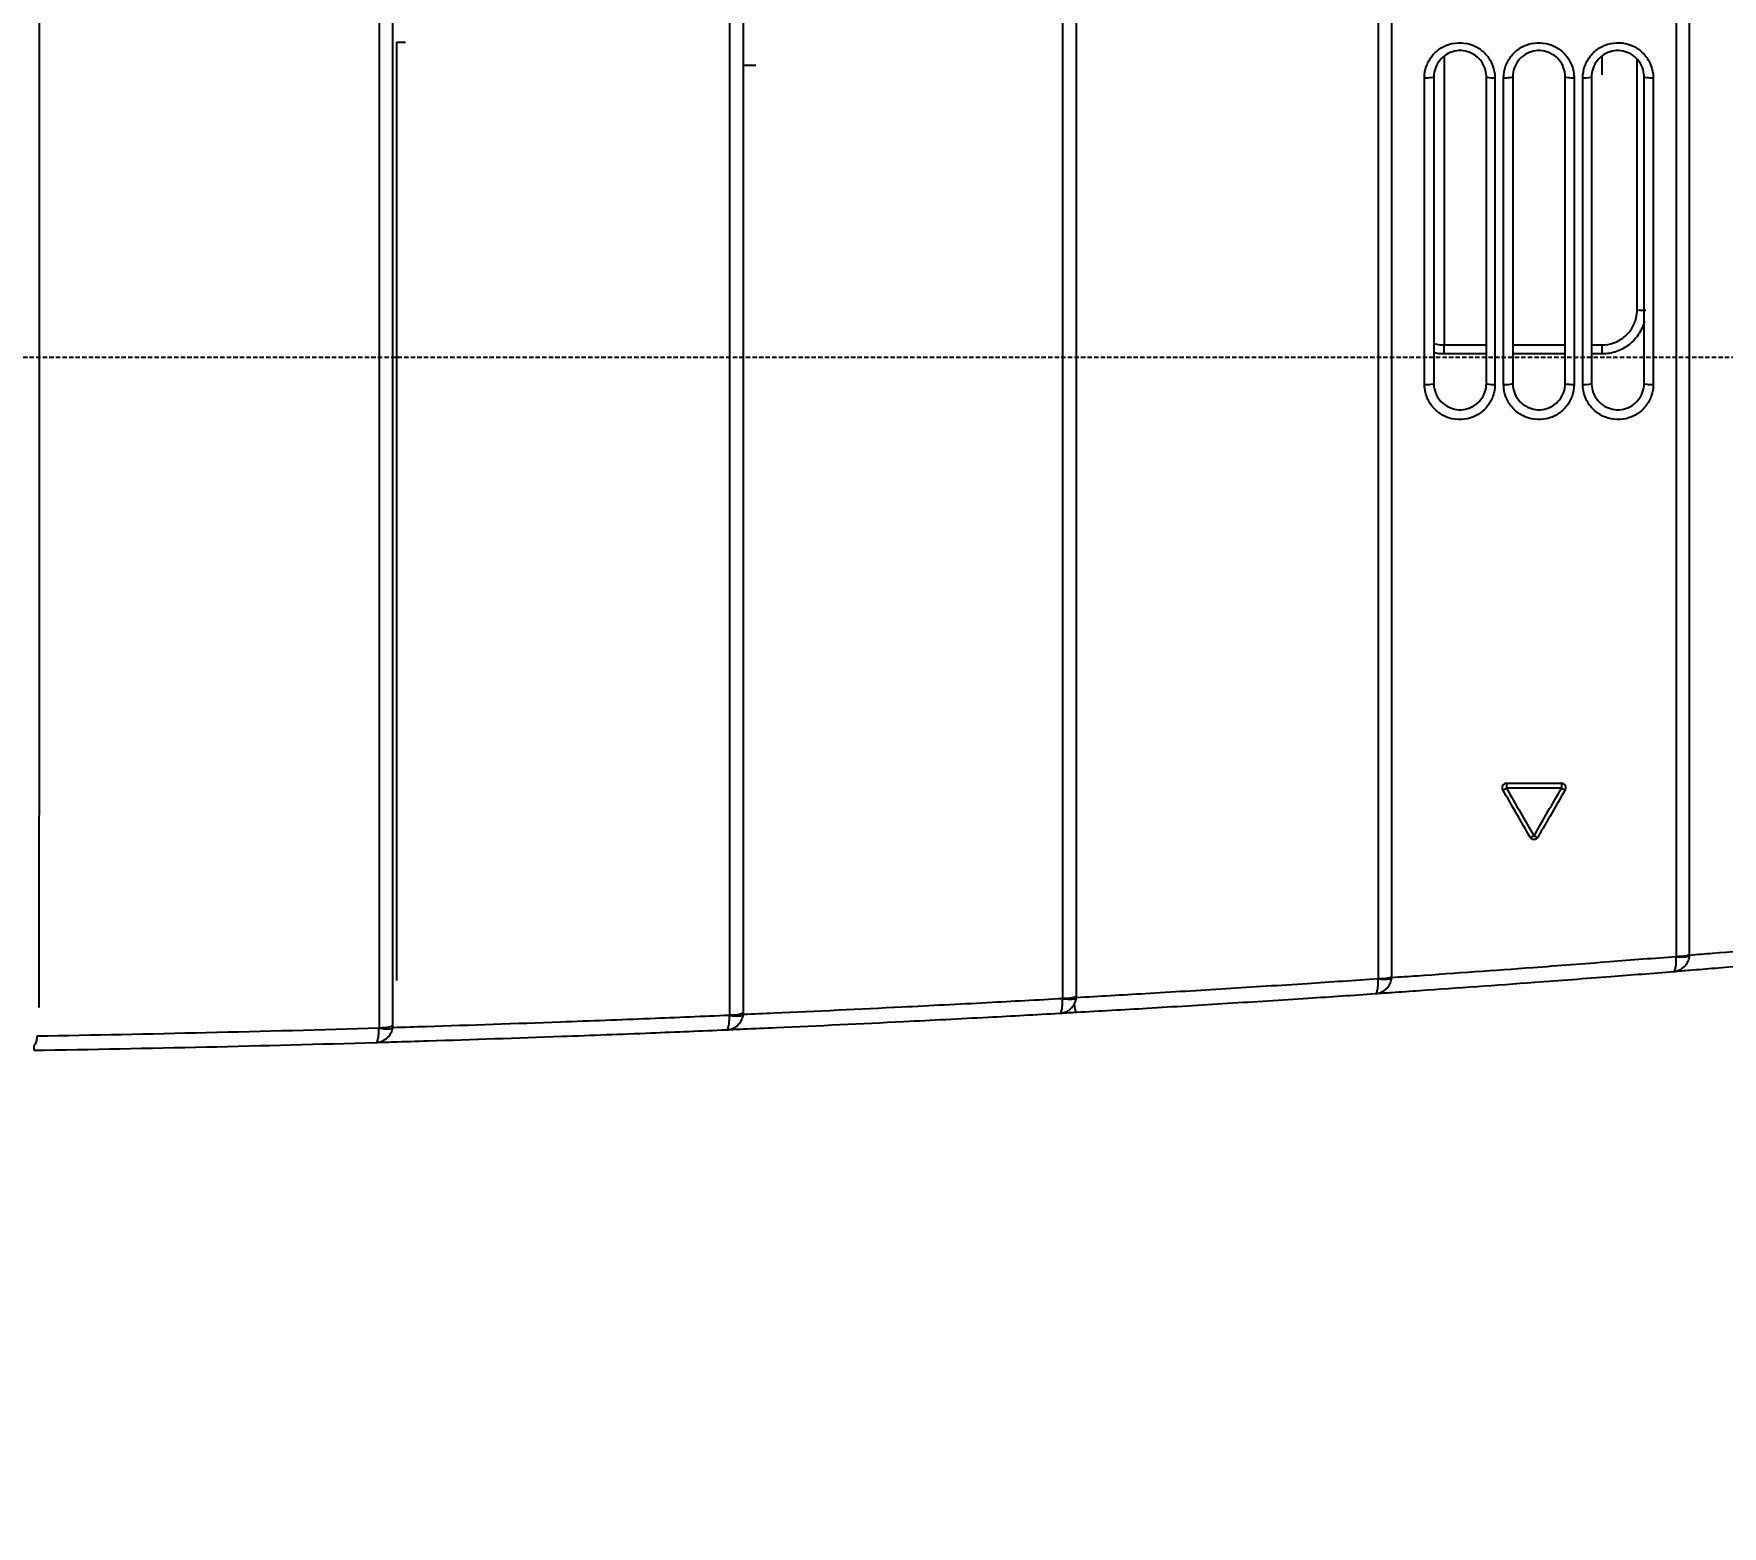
# Model space of a CAD drawing. Header units: millimetres. Extents: x 83042 to 109442, y 67232 to 86252.
# Drawn here: x 98465.6 to 98561.9, y 79793 to 79878.2 of the extents above; entities that cross this region are included whole.
import ezdxf

# ---------------------------------------------------------------- set-up
doc = ezdxf.new("R2010")
doc.units = ezdxf.units.MM
doc.linetypes.add('ACAD_ISO04W100', pattern=[30, 24, -3, 0, -3])
doc.linetypes.add('HIDDEN', pattern=[0.375, 0.25, -0.125])
for name, color, linetype in [('DIM', 7, 'Continuous'), ('도면층8', 8, 'Continuous'), ('면적', 241, 'ACAD_ISO04W100')]:
    doc.layers.add(name, color=color, linetype=linetype)
doc.styles.add('HY 울릉도 L', font='malgun.ttf')
doc.styles.add('YOURNAME', font='malgun.ttf')
doc.dimstyles.new('60', dxfattribs={"dimscale": 60, "dimtxt": 2, "dimasz": 1, "dimexe": 1, "dimexo": 1, "dimgap": 1, "dimtad": 1, "dimdec": 0, "dimrnd": 0.05, "dimdsep": 46, "dimlunit": 6, "dimtxsty": 'HY 울릉도 L', "dimblk": 'ARCHTICK', "dimcen": 2.5, "dimdle": 1, "dimclrd": 133, "dimclre": 133, "dimclrt": 30, "dimadec": 0, "dimazin": 0, "dimtfac": 1, "dimtdec": 0, "dimtix": 1, "dimtmove": 2, "dimatfit": 3, "dimldrblk": 'ARCHTICK', "dimfxl": 1, "dimlwd": -1, "dimlwe": -1, "dimarcsym": 0})
doc.dimstyles.new('YOURNAME-50', dxfattribs={"dimscale": 50, "dimtxt": 1.8, "dimasz": 0.9, "dimexe": 1, "dimexo": 3, "dimgap": 0.7, "dimtad": 1, "dimdec": 0, "dimzin": 0, "dimdsep": 46, "dimtxsty": 'YOURNAME', "dimblk": 'ARCHTICK', "dimcen": 0, "dimclrd": 1, "dimclre": 1, "dimclrt": 7, "dimadec": 0, "dimazin": 0, "dimtfac": 1, "dimtdec": 0, "dimtix": 1, "dimtmove": 2, "dimatfit": 3, "dimldrblk": 'ARCHTICK', "dimfxl": 1, "dimtolj": 1, "dimtzin": 0, "dimarcsym": 0})

# ---------------------------------------------------------------- blocks, each defined once
blk = doc.blocks.new('*U16')
at = {"color": 8}
for p, q in [((57.106, 105.5), (40.665, 105.5)), ((56.091, 96.5), (57.14, 96.5)), ((5.892, 91.5), (5.891, 91.5))]:
    blk.add_line(p, q, dxfattribs=at)
at = {"color": 1, "linetype": 'HIDDEN'}
blk.add_lwpolyline([(1479.942, 484.985), (1479.942, 14.985), (39.942, 14.985), (39.942, 484.985)], close=True, dxfattribs=at)
at = {"color": 8}
for centre, start, end in [((15.396, 101.948), 0, 120), ((15.396, 98.814), 240, 0)]:
    blk.add_arc(centre, 0.25, start, end, dxfattribs=at)
at = {"color": 8, "extrusion": (0, 0, -1)}
blk.add_arc((-12.681, 100.381), 0.25, 300, 60, dxfattribs=at)
at = {"color": 8}
for centre, major_axis, ratio, start_param, end_param in [((1.811, 166.303), (0.127, 0.79), 0.18902, 1.609012, 3.142438), ((1.843, 166.3), (0, -0.8), 0.192414, 4.720156, 6.283185), ((2.541, 146.302), (0.111, 0.792), 0.18309, 1.608242, 3.142333), ((2.569, 146.3), (0, -0.8), 0.1863, 4.724017, 6.283185), ((3.487, 127.302), (0.096, 0.794), 0.175481, 1.613044, 3.142228), ((3.51, 127.3), (0, -0.8), 0.179084, 4.733363, 6.283185), ((4.61, 109.301), (0.081, 0.796), 0.16865, 1.619684, 3.142132), ((4.63, 109.3), (0, -0.8), 0.172581, 4.743891, 6.283185), ((38.465, 106.598), (0, -0.5), 0.120491, 4.644768, 6.283185), ((55.965, 106.598), (0, -0.5), 0.102549, 4.642806, 6.283185), ((40.165, 105.5), (-0.5, 0), 0.00112, 1.53589, 3.141593), ((15.396, 101.948), (0.125, -0.217), 0.116328, 3.141593, 4.612423), ((38.465, 102.598), (0, -0.5), 0.120705, 3.141593, 4.677658), ((55.965, 102.598), (0, -0.5), 0.103019, 3.141593, 4.676553), ((15.396, 101.948), (-0.25, 0), 0.028883, 3.141593, 4.863098), ((38.465, 102.098), (0, -0.5), 0.120719, 4.68176, 6.283185), ((55.965, 102.098), (0, -0.5), 0.103065, 4.680761, 6.283185), ((12.681, 100.381), (-0.125, -0.217), 0.14247, 4.775685, 6.283185), ((12.681, 100.381), (0.125, -0.217), 0.126402, 3.141593, 4.620752), ((15.396, 98.814), (-0.125, -0.217), 0.132333, 4.784137, 6.283185), ((15.396, 98.814), (0.25, 0), 0.003959, 0, 1.721518), ((38.465, 98.098), (0, -0.5), 0.120738, 3.141593, 4.714524), ((55.965, 98.098), (0, -0.5), 0.10333, 3.141593, 4.714382), ((38.465, 97.598), (0, -0.5), 0.120728, 4.718615, 6.283185), ((55.965, 97.598), (0, 0.5), 0.10335, 1.576989, 3.141593), ((40.165, 96.5), (-0.5, 0), 0.00112, 1.53589, 3.141593), ((42.665, 94), (0, -0.5), 0.0349, 3.141593, 4.713595), ((38.465, 93.598), (0, 0.5), 0.120552, 0, 1.609749), ((55.965, 93.598), (0, -0.5), 0.103408, 3.141593, 4.75217), ((5.874, 92.301), (0.067, 0.797), 0.161273, 1.629867, 3.14204), ((5.891, 92.3), (0, -0.8), 0.165536, 4.757669, 6.283185)]:
    blk.add_ellipse(centre, major_axis=major_axis, ratio=ratio, start_param=start_param, end_param=end_param, dxfattribs=at)
for points in [[(0.629, 185.998), (0.48, 185.995), (0.397, 185.993), (0.398, 185.993)], [(0.85, 166.471), (0.86, 166.147), (0.869, 165.824), (0.879, 165.5)], [(1.689, 166.294), (1.678, 166.294), (1.668, 166.295), (1.657, 166.297)], [(1.685, 165.513), (1.737, 165.504), (1.79, 165.5), (1.843, 165.5)], [(57.942, 165.304), (57.942, 165.128), (57.942, 164.952), (57.942, 164.776)], [(1.576, 146.457), (1.59, 146.138), (1.604, 145.819), (1.618, 145.5)], [(2.42, 146.291), (2.41, 146.291), (2.401, 146.292), (2.392, 146.293)], [(2.43, 145.51), (2.476, 145.503), (2.522, 145.5), (2.569, 145.5)], [(3.129, 145.5), (3.13, 145.5), (3.131, 145.5), (3.131, 145.5)], [(56.636, 145.5), (56.636, 145.267), (56.636, 145.034), (56.636, 144.8)], [(3.367, 127.283), (3.359, 127.283), (3.351, 127.284), (3.343, 127.285)], [(2.572, 126.5), (2.568, 126.533), (2.759, 126.576), (3.057, 126.61)], [(3.391, 126.507), (3.431, 126.503), (3.471, 126.5), (3.51, 126.5)], [(3.639, 109.432), (3.66, 109.122), (3.681, 108.811), (3.703, 108.501)], [(4.492, 109.275), (4.485, 109.275), (4.478, 109.275), (4.472, 109.276)], [(4.528, 108.505), (4.562, 108.502), (4.596, 108.5), (4.63, 108.5)], [(55.965, 106.098), (50.126, 106.098), (44.292, 106.098), (38.465, 106.098)], [(40.147, 103.097), (40.147, 103.898), (40.147, 104.699), (40.147, 105.5)], [(38.465, 103.098), (44.292, 103.098), (50.126, 103.098), (55.965, 103.098)], [(55.965, 101.598), (50.126, 101.598), (44.292, 101.598), (38.465, 101.598)], [(38.465, 98.598), (44.292, 98.598), (50.126, 98.598), (55.965, 98.598)], [(55.965, 97.098), (50.126, 97.098), (44.292, 97.098), (38.465, 97.098)], [(40.147, 96.5), (40.147, 96.699), (40.147, 96.898), (40.147, 97.098)], [(40.665, 97.098), (40.665, 96.898), (40.665, 96.699), (40.665, 96.5)], [(42.665, 94.5), (47.435, 94.5), (52.205, 94.5), (56.974, 94.5)], [(38.465, 94.098), (44.292, 94.098), (50.126, 94.098), (55.965, 94.098)], [(4.901, 92.42), (4.926, 92.114), (4.95, 91.807), (4.975, 91.501)], [(5.759, 92.264), (5.753, 92.264), (5.748, 92.264), (5.742, 92.264)], [(5.807, 91.503), (5.835, 91.501), (5.863, 91.5), (5.891, 91.5)]]:
    blk.add_open_spline(points, degree=3, dxfattribs=at)
for points, knots in [([(0.398, 186), (0.451, 182.715), (0.516, 179.431), (0.665, 172.921), (0.749, 169.696), (0.845, 166.471)], [0, 0, 0, 0, 0.504534, 0.504534, 1, 1, 1, 1]), ([(1.202, 185.819), (1.114, 185.82), (1.028, 185.83), (0.874, 185.867), (0.804, 185.893), (0.702, 185.947), (0.665, 185.971), (0.631, 185.998)], [0, 0, 0, 0, 0.3816, 0.3816, 0.752011, 0.752011, 1, 1, 1, 1]), ([(1.657, 166.297), (1.559, 169.585), (1.471, 172.875), (1.32, 179.382), (1.256, 182.601), (1.202, 185.819)], [0, 0, 0, 0, 0.505483, 0.505483, 1, 1, 1, 1]), ([(110.14, 185.7), (92.032, 185.699), (73.953, 185.699), (46.889, 185.699), (37.88, 185.699), (20.18, 185.699), (11.475, 185.699), (2.832, 185.7)], [0, 0, 0, 0, 0.503675, 0.503675, 0.755513, 0.755513, 1, 1, 1, 1]), ([(0.845, 166.471), (0.845, 166.47), (0.845, 166.47), (0.845, 166.454), (0.854, 166.439), (0.889, 166.411), (0.914, 166.398), (1, 166.364), (1.077, 166.346), (1.233, 166.322), (1.306, 166.313), (1.469, 166.301), (1.562, 166.297), (1.657, 166.297)], [0, 0, 0, 0, 0.004657, 0.004657, 0.171177, 0.171177, 0.329676, 0.329676, 0.60266, 0.60266, 0.791779, 0.791779, 1, 1, 1, 1]), ([(0.845, 166.471), (0.845, 166.469), (0.845, 166.466), (0.847, 166.388), (0.859, 166.312), (0.898, 166.168), (0.924, 166.1), (1.016, 165.926), (1.095, 165.825), (1.255, 165.686), (1.33, 165.638), (1.495, 165.558), (1.589, 165.528), (1.685, 165.513)], [0, 0, 0, 0, 0.004657, 0.004657, 0.171178, 0.171178, 0.329678, 0.329678, 0.602664, 0.602664, 0.791782, 0.791782, 1, 1, 1, 1]), ([(110.14, 166.296), (91.977, 166.294), (73.826, 166.293), (46.682, 166.292), (37.644, 166.292), (19.618, 166.293), (10.613, 166.293), (1.689, 166.294)], [0, 0, 0, 0, 0.5, 0.5, 0.75, 0.75, 1, 1, 1, 1]), ([(0.879, 165.5), (0.879, 165.5), (0.879, 165.5), (0.898, 164.832), (0.919, 164.164), (1.018, 160.956), (1.104, 158.413), (1.258, 154.17), (1.323, 152.473), (1.449, 149.336), (1.509, 147.896), (1.571, 146.457)], [0, 0, 0, 0, 0.000003, 0.000003, 0.105523, 0.105523, 0.506415, 0.506415, 0.773572, 0.773572, 1, 1, 1, 1]), ([(2.392, 146.293), (2.326, 147.804), (2.263, 149.316), (2.133, 152.533), (2.067, 154.238), (1.911, 158.5), (1.824, 161.056), (1.725, 164.238), (1.705, 164.869), (1.686, 165.5), (1.686, 165.5), (1.686, 165.5)], [0, 0, 0, 0, 0.235766, 0.235766, 0.501866, 0.501866, 0.901174, 0.901174, 0.999997, 0.999997, 1, 1, 1, 1]), ([(1.843, 165.5), (7.542, 165.5), (13.281, 165.5), (24.76, 165.5), (30.507, 165.5), (47.771, 165.5), (59.306, 165.5), (70.862, 165.5)], [0, 0, 0, 0, 0.25, 0.25, 0.5, 0.5, 1, 1, 1, 1]), ([(57.942, 165.304), (48.979, 165.304), (40.029, 165.304), (22.165, 165.304), (13.248, 165.304), (4.386, 165.305)], [0, 0, 0, 0, 0.5, 0.5, 1, 1, 1, 1]), ([(1.571, 146.457), (1.571, 146.457), (1.571, 146.456), (1.571, 146.44), (1.581, 146.425), (1.618, 146.396), (1.644, 146.383), (1.733, 146.351), (1.81, 146.334), (1.967, 146.312), (2.041, 146.305), (2.204, 146.295), (2.297, 146.292), (2.392, 146.293)], [0, 0, 0, 0, 0.004636, 0.004636, 0.174157, 0.174157, 0.335163, 0.335163, 0.60541, 0.60541, 0.79332, 0.79332, 1, 1, 1, 1]), ([(1.571, 146.457), (1.571, 146.455), (1.571, 146.453), (1.575, 146.373), (1.588, 146.295), (1.63, 146.149), (1.659, 146.08), (1.754, 145.908), (1.836, 145.809), (1.998, 145.674), (2.073, 145.627), (2.24, 145.551), (2.334, 145.523), (2.43, 145.51)], [0, 0, 0, 0, 0.004636, 0.004636, 0.174161, 0.174161, 0.335167, 0.335167, 0.60541, 0.60541, 0.793318, 0.793318, 1, 1, 1, 1]), ([(71.597, 146.292), (60.013, 146.291), (48.445, 146.29), (25.366, 146.29), (13.839, 146.288), (2.42, 146.291)], [0, 0, 0, 0, 0.5, 0.5, 1, 1, 1, 1]), ([(1.618, 145.5), (1.618, 145.5), (1.618, 145.5), (1.645, 144.874), (1.672, 144.247), (1.807, 141.205), (1.921, 138.786), (2.122, 134.752), (2.205, 133.137), (2.363, 130.163), (2.437, 128.804), (2.513, 127.444)], [0, 0, 0, 0, 0.000003, 0.000003, 0.104408, 0.104408, 0.506463, 0.506463, 0.77438, 0.77438, 1, 1, 1, 1]), ([(3.343, 127.285), (3.263, 128.717), (3.184, 130.149), (3.022, 133.204), (2.939, 134.827), (2.737, 138.882), (2.622, 141.314), (2.488, 144.328), (2.462, 144.914), (2.437, 145.5), (2.437, 145.5), (2.437, 145.5)], [0, 0, 0, 0, 0.235564, 0.235564, 0.502554, 0.502554, 0.903218, 0.903218, 0.999997, 0.999997, 1, 1, 1, 1]), ([(2.569, 145.5), (13.97, 145.5), (25.479, 145.5), (48.522, 145.5), (60.071, 145.5), (71.637, 145.5)], [0, 0, 0, 0, 0.5, 0.5, 1, 1, 1, 1]), ([(2.513, 127.444), (2.513, 127.444), (2.513, 127.443), (2.514, 127.426), (2.525, 127.41), (2.563, 127.381), (2.591, 127.368), (2.682, 127.336), (2.76, 127.319), (2.918, 127.299), (2.992, 127.292), (3.156, 127.284), (3.249, 127.283), (3.343, 127.285)], [0, 0, 0, 0, 0.004615, 0.004615, 0.177178, 0.177178, 0.340689, 0.340689, 0.607806, 0.607806, 0.79476, 0.79476, 1, 1, 1, 1]), ([(2.513, 127.444), (2.513, 127.442), (2.513, 127.44), (2.518, 127.359), (2.533, 127.279), (2.579, 127.131), (2.61, 127.061), (2.709, 126.89), (2.792, 126.794), (2.957, 126.663), (3.033, 126.617), (3.201, 126.544), (3.296, 126.519), (3.391, 126.507)], [0, 0, 0, 0, 0.004615, 0.004615, 0.177182, 0.177182, 0.340693, 0.340693, 0.607806, 0.607806, 0.794758, 0.794758, 1, 1, 1, 1]), ([(2.519, 127.444), (2.529, 127.26), (2.539, 127.076), (2.557, 126.762), (2.564, 126.631), (2.572, 126.5), (2.572, 126.5), (2.572, 126.5)], [0, 0, 0, 0, 0.584735, 0.584735, 0.999937, 0.999937, 1, 1, 1, 1]), ([(72.589, 127.287), (61, 127.286), (49.428, 127.284), (26.337, 127.283), (14.808, 127.282), (3.367, 127.283)], [0, 0, 0, 0, 0.5, 0.5, 1, 1, 1, 1]), ([(2.572, 126.5), (2.572, 126.5), (2.572, 126.5), (2.647, 125.155), (2.724, 123.808), (2.894, 120.929), (2.987, 119.397), (3.178, 116.332), (3.276, 114.798), (3.46, 111.988), (3.546, 110.71), (3.633, 109.432)], [0, 0, 0, 0, 0.000004, 0.000004, 0.237138, 0.237138, 0.506455, 0.506455, 0.775615, 0.775615, 1, 1, 1, 1]), ([(4.472, 109.276), (4.379, 110.626), (4.289, 111.976), (4.099, 114.869), (4.001, 116.411), (3.809, 119.495), (3.716, 121.037), (3.548, 123.888), (3.473, 125.198), (3.399, 126.507)], [0, 0, 0, 0, 0.234873, 0.234873, 0.503118, 0.503118, 0.771519, 0.771519, 1, 1, 1, 1]), ([(3.51, 126.5), (14.935, 126.5), (26.45, 126.5), (49.51, 126.5), (61.066, 126.5), (72.639, 126.5)], [0, 0, 0, 0, 0.5, 0.5, 1, 1, 1, 1]), ([(3.633, 109.432), (3.633, 109.432), (3.633, 109.431), (3.635, 109.413), (3.646, 109.396), (3.686, 109.366), (3.715, 109.352), (3.808, 109.321), (3.887, 109.304), (4.045, 109.285), (4.119, 109.28), (4.284, 109.273), (4.377, 109.273), (4.472, 109.276)], [0, 0, 0, 0, 0.004597, 0.004597, 0.179593, 0.179593, 0.345083, 0.345083, 0.60954, 0.60954, 0.795855, 0.795855, 1, 1, 1, 1]), ([(3.633, 109.432), (3.633, 109.43), (3.634, 109.428), (3.64, 109.345), (3.656, 109.264), (3.705, 109.114), (3.738, 109.044), (3.841, 108.874), (3.925, 108.78), (4.092, 108.653), (4.169, 108.609), (4.338, 108.539), (4.433, 108.515), (4.528, 108.505)], [0, 0, 0, 0, 0.004597, 0.004597, 0.179597, 0.179597, 0.345088, 0.345088, 0.609538, 0.609538, 0.795853, 0.795853, 1, 1, 1, 1]), ([(73.766, 109.28), (62.172, 109.278), (50.594, 109.276), (27.488, 109.274), (15.954, 109.273), (4.492, 109.275)], [0, 0, 0, 0, 0.5, 0.5, 1, 1, 1, 1]), ([(3.703, 108.5), (3.703, 108.5), (3.703, 108.5), (3.739, 107.966), (3.776, 107.432), (3.964, 104.723), (4.121, 102.543), (4.391, 98.909), (4.501, 97.455), (4.706, 94.808), (4.8, 93.614), (4.895, 92.42)], [0, 0, 0, 0, 0.000004, 0.000004, 0.099857, 0.099857, 0.50649, 0.50649, 0.77742, 0.77742, 1, 1, 1, 1]), ([(5.742, 92.264), (5.641, 93.53), (5.541, 94.797), (5.33, 97.527), (5.219, 98.991), (4.948, 102.651), (4.791, 104.846), (4.605, 107.525), (4.572, 108.013), (4.539, 108.5), (4.539, 108.5), (4.539, 108.5)], [0, 0, 0, 0, 0.233824, 0.233824, 0.504066, 0.504066, 0.909668, 0.909668, 0.999996, 0.999996, 1, 1, 1, 1]), ([(4.63, 108.5), (16.079, 108.5), (27.6, 108.5), (50.68, 108.5), (62.245, 108.5), (73.827, 108.5)], [0, 0, 0, 0, 0.5, 0.5, 1, 1, 1, 1]), ([(38.405, 102.615), (38.179, 102.615), (37.95, 102.654), (37.524, 102.805), (37.322, 102.919), (36.971, 103.204), (36.817, 103.379), (36.581, 103.766), (36.495, 103.982), (36.401, 104.424), (36.391, 104.655), (36.448, 105.101), (36.515, 105.322), (36.715, 105.722), (36.85, 105.907), (37.169, 106.218), (37.357, 106.348), (37.759, 106.537), (37.98, 106.598), (38.268, 106.628), (38.337, 106.631), (38.405, 106.631)], [0, 0, 0, 0, 0.108501, 0.108501, 0.217078, 0.217078, 0.325752, 0.325752, 0.434077, 0.434077, 0.541746, 0.541746, 0.648671, 0.648671, 0.755015, 0.755015, 0.861181, 0.861181, 0.967704, 0.967704, 1, 1, 1, 1]), ([(38.465, 106.098), (38.414, 106.098), (38.363, 106.095), (38.146, 106.073), (37.981, 106.027), (37.68, 105.886), (37.539, 105.789), (37.3, 105.557), (37.198, 105.419), (37.049, 105.12), (36.998, 104.955), (36.956, 104.622), (36.963, 104.448), (37.033, 104.118), (37.098, 103.957), (37.275, 103.668), (37.39, 103.538), (37.653, 103.325), (37.805, 103.24), (38.124, 103.127), (38.295, 103.098), (38.465, 103.098)], [0, 0, 0, 0, 0.032428, 0.032428, 0.139186, 0.139186, 0.24526, 0.24526, 0.35125, 0.35125, 0.457712, 0.457712, 0.565001, 0.565001, 0.673185, 0.673185, 0.782019, 0.782019, 0.891004, 0.891004, 1, 1, 1, 1]), ([(38.405, 106.631), (38.736, 106.631), (39.067, 106.631), (40.721, 106.631), (42.045, 106.631), (47.548, 106.632), (51.73, 106.632), (55.914, 106.632)], [0, 0, 0, 0, 0.056756, 0.056756, 0.283781, 0.283781, 1, 1, 1, 1]), ([(40.147, 105.5), (40.147, 105.683), (40.168, 105.868), (40.212, 106.065), (40.216, 106.082), (40.22, 106.1)], [0, 0, 0, 0, 0.90979, 0.90979, 1, 1, 1, 1]), ([(40.758, 106.104), (40.741, 106.049), (40.726, 105.994), (40.681, 105.795), (40.665, 105.647), (40.665, 105.5)], [0, 0, 0, 0, 0.282022, 0.282022, 1, 1, 1, 1]), ([(55.914, 106.632), (56.139, 106.632), (56.368, 106.593), (56.792, 106.442), (56.994, 106.329), (57.345, 106.045), (57.499, 105.871), (57.736, 105.485), (57.822, 105.269), (57.917, 104.827), (57.927, 104.595), (57.87, 104.149), (57.804, 103.928), (57.605, 103.528), (57.47, 103.343), (57.152, 103.031), (56.964, 102.9), (56.562, 102.711), (56.341, 102.649), (56.051, 102.619), (55.982, 102.615), (55.913, 102.615)], [0, 0, 0, 0, 0.108185, 0.108185, 0.216425, 0.216425, 0.325056, 0.325056, 0.433562, 0.433562, 0.541346, 0.541346, 0.64822, 0.64822, 0.754494, 0.754494, 0.860743, 0.860743, 0.967469, 0.967469, 1, 1, 1, 1]), ([(55.965, 103.098), (56.016, 103.098), (56.068, 103.1), (56.285, 103.123), (56.451, 103.169), (56.752, 103.31), (56.893, 103.408), (57.132, 103.64), (57.233, 103.779), (57.382, 104.078), (57.432, 104.243), (57.474, 104.576), (57.467, 104.749), (57.395, 105.079), (57.33, 105.241), (57.153, 105.529), (57.038, 105.659), (56.775, 105.871), (56.623, 105.956), (56.305, 106.068), (56.134, 106.098), (55.965, 106.098)], [0, 0, 0, 0, 0.032628, 0.032628, 0.139536, 0.139536, 0.245702, 0.245702, 0.351641, 0.351641, 0.458067, 0.458067, 0.565498, 0.565498, 0.673919, 0.673919, 0.782769, 0.782769, 0.891417, 0.891417, 1, 1, 1, 1]), ([(40.665, 105.5), (40.665, 105.167), (40.665, 104.834), (40.665, 104.033), (40.665, 103.565), (40.665, 103.097)], [0, 0, 0, 0, 0.416195, 0.416195, 1, 1, 1, 1]), ([(12.556, 100.598), (12.999, 100.853), (13.441, 101.109), (14.346, 101.631), (14.808, 101.898), (15.271, 102.165)], [0, 0, 0, 0, 0.489286, 0.489286, 1, 1, 1, 1]), ([(55.913, 102.615), (55.582, 102.615), (55.25, 102.615), (53.593, 102.615), (52.267, 102.615), (46.759, 102.615), (42.58, 102.615), (38.405, 102.615)], [0, 0, 0, 0, 0.056754, 0.056754, 0.283773, 0.283773, 1, 1, 1, 1]), ([(15.358, 101.955), (14.895, 101.688), (14.433, 101.42), (13.528, 100.897), (13.085, 100.641), (12.643, 100.385)], [0, 0, 0, 0, 0.510714, 0.510714, 1, 1, 1, 1]), ([(15.358, 98.815), (15.358, 99.34), (15.358, 99.864), (15.358, 100.911), (15.358, 101.433), (15.358, 101.955)], [0, 0, 0, 0, 0.50116, 0.50116, 1, 1, 1, 1]), ([(15.646, 101.948), (15.646, 101.427), (15.646, 100.906), (15.646, 99.861), (15.646, 99.338), (15.646, 98.814)], [0, 0, 0, 0, 0.498839, 0.498839, 1, 1, 1, 1]), ([(38.404, 98.096), (38.179, 98.096), (37.951, 98.136), (37.526, 98.286), (37.323, 98.4), (36.972, 98.684), (36.819, 98.859), (36.583, 99.243), (36.497, 99.458), (36.402, 99.898), (36.391, 100.128), (36.446, 100.573), (36.512, 100.793), (36.709, 101.194), (36.843, 101.38), (37.16, 101.693), (37.348, 101.825), (37.751, 102.016), (37.972, 102.078), (38.264, 102.109), (38.334, 102.113), (38.404, 102.113)], [0, 0, 0, 0, 0.108286, 0.108286, 0.21667, 0.21667, 0.324851, 0.324851, 0.432489, 0.432489, 0.539562, 0.539562, 0.646218, 0.646218, 0.752731, 0.752731, 0.859444, 0.859444, 0.966684, 0.966684, 1, 1, 1, 1]), ([(38.465, 101.598), (38.412, 101.598), (38.359, 101.595), (38.141, 101.572), (37.975, 101.525), (37.673, 101.382), (37.532, 101.284), (37.294, 101.05), (37.194, 100.911), (37.046, 100.612), (36.997, 100.447), (36.956, 100.115), (36.963, 99.943), (37.035, 99.615), (37.099, 99.454), (37.276, 99.167), (37.391, 99.036), (37.654, 98.824), (37.806, 98.739), (38.125, 98.627), (38.296, 98.598), (38.465, 98.598)], [0, 0, 0, 0, 0.033474, 0.033474, 0.14108, 0.14108, 0.247873, 0.247873, 0.354169, 0.354169, 0.460411, 0.460411, 0.567043, 0.567043, 0.674393, 0.674393, 0.782562, 0.782562, 0.891233, 0.891233, 1, 1, 1, 1]), ([(38.404, 102.113), (38.735, 102.113), (39.066, 102.113), (40.721, 102.113), (42.045, 102.113), (47.548, 102.113), (51.729, 102.113), (55.913, 102.113)], [0, 0, 0, 0, 0.056754, 0.056754, 0.283772, 0.283772, 1, 1, 1, 1]), ([(40.147, 98.598), (40.147, 99.565), (40.147, 100.532), (40.147, 101.532), (40.147, 101.565), (40.147, 101.597)], [0, 0, 0, 0, 0.967399, 0.967399, 1, 1, 1, 1]), ([(40.665, 101.597), (40.665, 101.232), (40.665, 100.866), (40.665, 99.866), (40.665, 99.232), (40.665, 98.598)], [0, 0, 0, 0, 0.365767, 0.365767, 1, 1, 1, 1]), ([(55.913, 102.113), (56.139, 102.113), (56.367, 102.074), (56.792, 101.924), (56.994, 101.81), (57.345, 101.527), (57.498, 101.352), (57.734, 100.967), (57.821, 100.752), (57.916, 100.312), (57.927, 100.082), (57.872, 99.637), (57.806, 99.417), (57.61, 99.017), (57.476, 98.831), (57.159, 98.518), (56.971, 98.386), (56.568, 98.194), (56.346, 98.131), (56.054, 98.1), (55.983, 98.097), (55.913, 98.097)], [0, 0, 0, 0, 0.108108, 0.108108, 0.216298, 0.216298, 0.324535, 0.324535, 0.432347, 0.432347, 0.539476, 0.539476, 0.646052, 0.646052, 0.752517, 0.752517, 0.859336, 0.859336, 0.966737, 0.966737, 1, 1, 1, 1]), ([(55.965, 98.598), (56.017, 98.598), (56.07, 98.6), (56.289, 98.623), (56.455, 98.67), (56.758, 98.813), (56.899, 98.912), (57.136, 99.146), (57.237, 99.285), (57.384, 99.584), (57.433, 99.748), (57.474, 100.08), (57.466, 100.253), (57.395, 100.581), (57.33, 100.742), (57.153, 101.029), (57.038, 101.159), (56.775, 101.371), (56.623, 101.456), (56.305, 101.568), (56.134, 101.598), (55.965, 101.598)], [0, 0, 0, 0, 0.033385, 0.033385, 0.141099, 0.141099, 0.248011, 0.248011, 0.354289, 0.354289, 0.460473, 0.460473, 0.56718, 0.56718, 0.674743, 0.674743, 0.783016, 0.783016, 0.891497, 0.891497, 1, 1, 1, 1]), ([(12.643, 100.385), (13.104, 100.118), (13.566, 99.852), (14.471, 99.328), (14.914, 99.072), (15.358, 98.815)], [0, 0, 0, 0, 0.510078, 0.510078, 1, 1, 1, 1]), ([(15.271, 98.598), (14.827, 98.854), (14.384, 99.11), (13.479, 99.632), (13.018, 99.898), (12.556, 100.165)], [0, 0, 0, 0, 0.489926, 0.489926, 1, 1, 1, 1]), ([(38.405, 93.578), (38.18, 93.578), (37.952, 93.617), (37.528, 93.767), (37.326, 93.88), (36.975, 94.163), (36.822, 94.337), (36.586, 94.719), (36.499, 94.933), (36.403, 95.37), (36.391, 95.599), (36.443, 96.043), (36.507, 96.263), (36.702, 96.665), (36.835, 96.852), (37.151, 97.168), (37.339, 97.301), (37.743, 97.495), (37.965, 97.558), (38.26, 97.59), (38.332, 97.594), (38.404, 97.594)], [0, 0, 0, 0, 0.107882, 0.107882, 0.215881, 0.215881, 0.323448, 0.323448, 0.430427, 0.430427, 0.537061, 0.537061, 0.643664, 0.643664, 0.750524, 0.750524, 0.857857, 0.857857, 0.965748, 0.965748, 1, 1, 1, 1]), ([(55.913, 98.097), (55.582, 98.097), (55.25, 98.097), (53.592, 98.096), (52.267, 98.096), (46.759, 98.096), (42.58, 98.096), (38.404, 98.096)], [0, 0, 0, 0, 0.056754, 0.056754, 0.28377, 0.28377, 1, 1, 1, 1]), ([(38.404, 97.594), (38.735, 97.594), (39.066, 97.594), (40.721, 97.594), (42.045, 97.594), (47.548, 97.594), (51.729, 97.594), (55.913, 97.594)], [0, 0, 0, 0, 0.056754, 0.056754, 0.283771, 0.283771, 1, 1, 1, 1]), ([(55.913, 97.594), (56.138, 97.594), (56.366, 97.555), (56.79, 97.405), (56.992, 97.292), (57.343, 97.009), (57.496, 96.835), (57.732, 96.453), (57.819, 96.239), (57.915, 95.801), (57.926, 95.572), (57.874, 95.128), (57.81, 94.908), (57.615, 94.507), (57.482, 94.32), (57.166, 94.004), (56.978, 93.871), (56.574, 93.677), (56.351, 93.613), (56.056, 93.582), (55.985, 93.578), (55.913, 93.578)], [0, 0, 0, 0, 0.10783, 0.10783, 0.215762, 0.215762, 0.323471, 0.323471, 0.430614, 0.430614, 0.537253, 0.537253, 0.64376, 0.64376, 0.750608, 0.750608, 0.858075, 0.858075, 0.966084, 0.966084, 1, 1, 1, 1]), ([(38.465, 97.098), (38.411, 97.098), (38.357, 97.095), (38.136, 97.071), (37.969, 97.023), (37.666, 96.878), (37.526, 96.779), (37.289, 96.543), (37.189, 96.404), (37.043, 96.103), (36.995, 95.939), (36.956, 95.607), (36.964, 95.436), (37.037, 95.109), (37.102, 94.95), (37.279, 94.664), (37.393, 94.534), (37.656, 94.323), (37.808, 94.239), (38.126, 94.127), (38.297, 94.098), (38.465, 94.098)], [0, 0, 0, 0, 0.034419, 0.034419, 0.142762, 0.142762, 0.250327, 0.250327, 0.357125, 0.357125, 0.463407, 0.463407, 0.569594, 0.569594, 0.676176, 0.676176, 0.783568, 0.783568, 0.891704, 0.891704, 1, 1, 1, 1]), ([(42.004, 94.084), (41.764, 94.148), (41.531, 94.249), (41.084, 94.529), (40.869, 94.72), (40.52, 95.157), (40.381, 95.409), (40.196, 95.936), (40.147, 96.22), (40.147, 96.5)], [0, 0, 0, 0, 0.228215, 0.228215, 0.485519, 0.485519, 0.742758, 0.742758, 1, 1, 1, 1]), ([(40.665, 96.5), (40.665, 96.276), (40.703, 96.05), (40.851, 95.627), (40.963, 95.426), (41.242, 95.077), (41.414, 94.924), (41.793, 94.686), (42.006, 94.599), (42.369, 94.517), (42.517, 94.5), (42.665, 94.5)], [0, 0, 0, 0, 0.214742, 0.214742, 0.429493, 0.429493, 0.644321, 0.644321, 0.859295, 0.859295, 1, 1, 1, 1]), ([(55.965, 94.098), (56.019, 94.098), (56.072, 94.1), (56.293, 94.124), (56.46, 94.172), (56.763, 94.317), (56.904, 94.416), (57.141, 94.652), (57.241, 94.791), (57.387, 95.091), (57.435, 95.256), (57.474, 95.587), (57.466, 95.758), (57.393, 96.085), (57.328, 96.245), (57.151, 96.531), (57.036, 96.661), (56.774, 96.872), (56.622, 96.956), (56.304, 97.068), (56.133, 97.098), (55.965, 97.098)], [0, 0, 0, 0, 0.034044, 0.034044, 0.142449, 0.142449, 0.250168, 0.250168, 0.356996, 0.356996, 0.463211, 0.463211, 0.569418, 0.569418, 0.67619, 0.67619, 0.783761, 0.783761, 0.891835, 0.891835, 1, 1, 1, 1]), ([(55.913, 93.578), (55.582, 93.578), (55.25, 93.578), (53.593, 93.578), (52.267, 93.578), (46.759, 93.578), (42.58, 93.578), (38.405, 93.578)], [0, 0, 0, 0, 0.056755, 0.056755, 0.283775, 0.283775, 1, 1, 1, 1]), ([(4.895, 92.42), (4.895, 92.42), (4.895, 92.419), (4.897, 92.4), (4.909, 92.383), (4.951, 92.351), (4.981, 92.337), (5.076, 92.304), (5.155, 92.288), (5.314, 92.27), (5.389, 92.265), (5.554, 92.26), (5.648, 92.26), (5.742, 92.264)], [0, 0, 0, 0, 0.004579, 0.004579, 0.181838, 0.181838, 0.349144, 0.349144, 0.6109, 0.6109, 0.796796, 0.796796, 1, 1, 1, 1]), ([(4.895, 92.42), (4.896, 92.418), (4.896, 92.416), (4.903, 92.332), (4.92, 92.25), (4.973, 92.098), (5.007, 92.027), (5.114, 91.859), (5.2, 91.768), (5.368, 91.643), (5.446, 91.6), (5.616, 91.534), (5.711, 91.512), (5.807, 91.503)], [0, 0, 0, 0, 0.004579, 0.004579, 0.181841, 0.181841, 0.349149, 0.349149, 0.610898, 0.610898, 0.796793, 0.796793, 1, 1, 1, 1]), ([(75.094, 92.26), (69.316, 92.26), (63.541, 92.259), (51.832, 92.26), (45.899, 92.26), (33.387, 92.261), (26.808, 92.261), (15.407, 92.262), (10.578, 92.262), (5.759, 92.264)], [0, 0, 0, 0, 0.249054, 0.249054, 0.505367, 0.505367, 0.790188, 0.790188, 1, 1, 1, 1]), ([(4.975, 91.5), (4.975, 91.5), (4.975, 91.5), (5.013, 91.015), (5.053, 90.529), (5.259, 87.986), (5.43, 85.924), (5.724, 82.488), (5.844, 81.113), (6.064, 78.629), (6.164, 77.519), (6.265, 76.41)], [0, 0, 0, 0, 0.000004, 0.000004, 0.096735, 0.096735, 0.506429, 0.506429, 0.779373, 0.779373, 1, 1, 1, 1]), ([(7.123, 76.251), (7.015, 77.432), (6.909, 78.615), (6.681, 81.183), (6.561, 82.569), (6.265, 86.033), (6.092, 88.112), (5.889, 90.625), (5.854, 91.063), (5.819, 91.5), (5.819, 91.5), (5.819, 91.5)], [0, 0, 0, 0, 0.232545, 0.232545, 0.504897, 0.504897, 0.913704, 0.913704, 0.999996, 0.999996, 1, 1, 1, 1]), ([(5.891, 91.5), (10.704, 91.5), (15.527, 91.5), (26.916, 91.5), (33.488, 91.5), (45.99, 91.5), (51.918, 91.5), (63.617, 91.5), (69.388, 91.5), (75.162, 91.5)], [0, 0, 0, 0, 0.20974, 0.20974, 0.494552, 0.494552, 0.750903, 0.750903, 1, 1, 1, 1])]:
    blk.add_open_spline(points, degree=3, knots=knots, dxfattribs=at)
blk = doc.blocks.new('_ARCHTICK')
at = {"color": 0, "linetype": 'ByBlock', "const_width": 0.075}
blk.add_lwpolyline([(-0.25, -0.25), (0.25, 0.25)], dxfattribs=at)
blk = doc.blocks.new('*D115')
at = {"layer": 'Defpoints', "color": 0, "transparency": 16777216}
for p in [(98984.011, 80611.026), (99164.011, 80611.026), (99164.011, 80522.547), (95664.011, 72291.026), (95664.011, 71841.026), (95793.059, 71841.026)]:
    blk.add_point(p, dxfattribs=at)
at = {"layer": 'DIM', "color": 133, "transparency": 16777216}
for p, q in [((95793.059, 72351.026), (95793.059, 71781.026)), ((95724.011, 72291.026), (95853.059, 72291.026)), ((95724.011, 71841.026), (95853.059, 71841.026))]:
    blk.add_line(p, q, dxfattribs=at)
at = {"layer": '면적', "color": 1, "lineweight": -2, "transparency": 16777216}
for p, q in [((98984.011, 80522.547), (98939.011, 80522.547)), ((98984.011, 80522.547), (99164.011, 80522.547)), ((99164.011, 80522.547), (99209.011, 80522.547)), ((98984.011, 80461.026), (98984.011, 80472.547)), ((99164.011, 80461.026), (99164.011, 80472.547))]:
    blk.add_line(p, q, dxfattribs=at)
at = {"layer": 'DIM', "color": 133, "transparency": 16777216, "xscale": 60, "yscale": 60, "zscale": 60}
for p, rotation in [((95793.059, 72291.026), 90), ((95793.059, 71841.026), 270)]:
    blk.add_blockref('_ARCHTICK', p, dxfattribs=dict(at, rotation=rotation))
at = {"layer": '면적', "color": 1, "lineweight": -2, "transparency": 16777216, "xscale": 45, "yscale": 45, "zscale": 45}
blk.add_blockref('_ARCHTICK', (98984.011, 80522.547), dxfattribs=at)
at = {"layer": '면적', "color": 1, "lineweight": -2, "transparency": 16777216, "xscale": 45, "yscale": 45, "zscale": 45, "rotation": 180}
blk.add_blockref('_ARCHTICK', (99164.011, 80522.547), dxfattribs=at)
at = {"layer": 'DIM', "color": 30, "transparency": 16777216, "insert": (95671.062, 72066.026), "char_height": 120, "attachment_point": 5, "rotation": 90, "style": 'HY 울릉도 L'}
blk.add_mtext('450', dxfattribs=at)
at = {"layer": '면적', "color": 7, "transparency": 16777216, "insert": (99074.011, 80602.547), "char_height": 90, "attachment_point": 5, "style": 'YOURNAME'}
blk.add_mtext('\\A1;180', dxfattribs=at)

msp = doc.modelspace()

# ---------------------------------------------------------------- block references
at = {"layer": '도면층8', "rotation": 90}
msp.add_blockref('*U16', (98651.573, 79819.762), dxfattribs=at)

# ---------------------------------------------------------------- dimensions: what is measured, and where the dimension line sits
at = {"layer": 'DIM'}
dim = msp.add_linear_dim(base=(95793.059, 71841.026), p1=(95664.011, 72291.026), p2=(95664.011, 71841.026), angle=90, dimstyle='60', dxfattribs=at)
dim.commit()
dim.dimension.update_dxf_attribs({"geometry": '*D115', "text_midpoint": (95671.062, 72066.026)})
at = {"layer": '면적'}
dim = msp.add_linear_dim(base=(99164.011, 80522.547), p1=(98984.011, 80611.026), p2=(99164.011, 80611.026), dimstyle='YOURNAME-50', dxfattribs=at)
dim.commit()
dim.dimension.update_dxf_attribs({"geometry": '*D115', "text_midpoint": (99074.011, 80602.547)})

doc.saveas('drawing.dxf')
